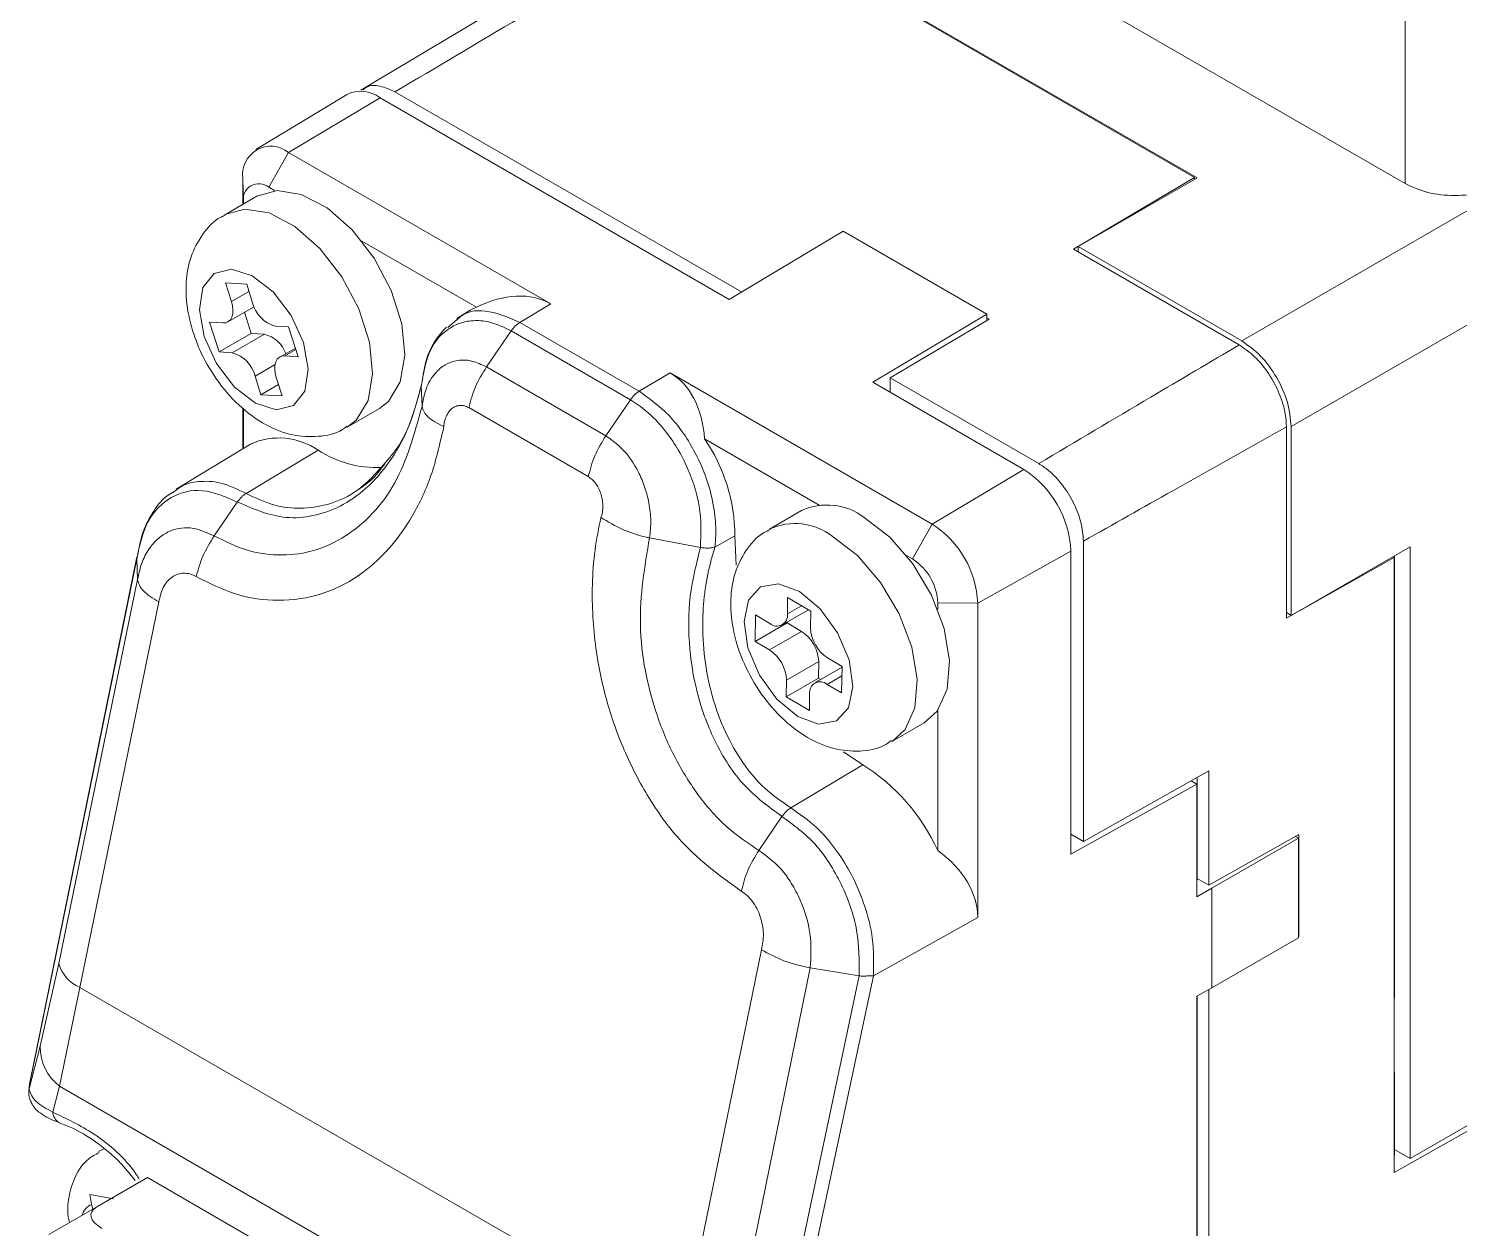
# Model space of a CAD drawing. Header units: inches. Extents: x 0.2 to 16.3, y 0.2 to 11.5.
# Drawn here: x 13.5383 to 13.9405, y 9.9369 to 10.2741 of the extents above; entities that cross this region are included whole.
import ezdxf

# ---------------------------------------------------------------- set-up
doc = ezdxf.new("R2010")
doc.units = ezdxf.units.IN
doc.header["$MEASUREMENT"] = 0

msp = doc.modelspace()

# ---------------------------------------------------------------- linework, layer by layer
at = {"color": 7, "linetype": 'Continuous', "lineweight": 18}
for p, q in [((13.9252019588, 10.2305428916), (13.7748721706, 10.3173264311)), ((13.8792678568, 10.1863475706), (14.0950189416, 10.3108980207)), ((13.7120439539, 10.3048342149), (13.6316935, 10.2568231517)), ((13.9252019588, 10.2305428916), (13.9252019588, 10.2996595351)), ((13.7734802282, 10.2859879307), (13.8667403745, 10.2321499942)), ((13.8660444032, 10.2322964676), (13.7755681419, 10.2845273016)), ((13.738670755, 10.2000895308), (13.6412447525, 10.2563323649)), ((13.6275943005, 10.2555263836), (13.6021642339, 10.2401119656)), ((13.6370698649, 10.2546673957), (13.6113180808, 10.2392821423)), ((13.7352018099, 10.1980170297), (13.6370698649, 10.2546673957)), ((13.6113180809, 10.2392821423), (13.6057511589, 10.2295267619)), ((13.6113180808, 10.2392821423), (13.6850262559, 10.1967313186)), ((13.8319418124, 10.2121283146), (13.8660444032, 10.2322964676)), ((13.8667403745, 10.2321499942), (13.8333337549, 10.2128647632)), ((13.8660444032, 10.2317482186), (13.8660444032, 10.2322964676)), ((13.5985284557, 10.2318964486), (13.5986264747, 10.2254124322)), ((13.5985284555, 10.2318964486), (13.5985284555, 10.22476219)), ((13.6057511589, 10.2295267619), (13.6074024936, 10.2285734667)), ((13.6024475742, 10.227024649), (13.593399948, 10.2218015656)), ((13.5986264747, 10.2254124322), (13.5986264747, 10.2248187753)), ((13.767216487, 10.2171440121), (13.7352018099, 10.1980170297)), ((13.807582819, 10.1938410247), (13.767216487, 10.2171440121)), ((13.6319386741, 10.2144090312), (13.6641512472, 10.1958131086)), ((13.8785728939, 10.1852087642), (13.8319418124, 10.2121283146)), ((13.8333337549, 10.2128647632), (13.8333337549, 10.2113247633)), ((13.8333337549, 10.2128647632), (13.8792678568, 10.1863475706)), ((13.5995658042, 10.2022739502), (13.5936364981, 10.2026333992)), ((13.5936364981, 10.2026333992), (13.5952945583, 10.1973968815)), ((13.6012238643, 10.1970374326), (13.5995658042, 10.2022739502)), ((13.5942921806, 10.1916995962), (13.6016378135, 10.1959401397)), ((13.6624050572, 10.1949514141), (13.6641512472, 10.1958131086)), ((13.676360839, 10.1915542157), (13.6850262559, 10.1967313186)), ((13.8931872817, 10.1622384197), (13.9544327509, 10.1975946765)), ((13.5989518987, 10.1943895941), (13.6008319569, 10.1884519579)), ((13.6588329324, 10.1924371996), (13.6561396266, 10.1901098717)), ((13.6624050572, 10.1949514141), (13.6586622568, 10.1926827181)), ((13.7755681419, 10.1747140423), (13.807582819, 10.1938410247)), ((13.8082787902, 10.1924404917), (13.7804399406, 10.1759766932)), ((13.807582819, 10.1938410247), (13.807582819, 10.1920288967)), ((13.807582819, 10.1928422673), (13.8082787902, 10.1924404917)), ((13.5891314345, 10.1916073027), (13.5917843307, 10.1832288745)), ((13.5928372508, 10.1913826471), (13.5891314345, 10.1916073027)), ((13.6008319569, 10.1884519579), (13.5917843307, 10.1832288745)), ((13.595490147, 10.1830042189), (13.6045377732, 10.1882273023)), ((13.6008319569, 10.1884519579), (13.6045377732, 10.1882273023)), ((13.6113663324, 10.1902593692), (13.607660516, 10.1904840248)), ((13.6140192285, 10.181880941), (13.6113663324, 10.1902593692)), ((13.673889351, 10.1891342873), (13.6669912045, 10.1790294034)), ((13.673889351, 10.1891342873), (13.7074256795, 10.169774177)), ((13.6763608389, 10.1915542157), (13.7098970116, 10.1721941953)), ((13.6132463905, 10.1843217329), (13.6088584825, 10.1817886475)), ((13.5917843307, 10.1832288745), (13.595490147, 10.1830042189)), ((13.6103134122, 10.1821055966), (13.6140192285, 10.181880941)), ((13.6019267987, 10.1764508111), (13.6035848589, 10.1712142934)), ((13.609514165, 10.1708548445), (13.6078561048, 10.1760913621)), ((13.6669912045, 10.1790294034), (13.7005245433, 10.159671019)), ((13.7098970116, 10.1721941953), (13.7185624286, 10.1773712983)), ((13.7185624286, 10.1773712983), (13.7922706037, 10.1348204745)), ((13.7804399406, 10.1759766932), (13.7804399406, 10.1719016127)), ((13.8221991549, 10.1518696119), (13.7804399406, 10.1759766932)), ((13.6085016212, 10.1740526799), (13.6035848589, 10.1712142934)), ((13.6486183492, 10.1736007051), (13.6488586291, 10.1679076525)), ((13.7755681419, 10.1747140423), (13.8180223876, 10.1502057279)), ((13.6035848589, 10.1712142934), (13.609514165, 10.1708548445)), ((13.6619830083, 10.1675886686), (13.6955897757, 10.1481879094)), ((13.7005245529, 10.159671033), (13.7074256814, 10.1697741798)), ((13.5985284555, 10.1674889036), (13.5985284556, 10.1560458801)), ((13.5986264747, 10.1674176633), (13.5986264747, 10.1561052943)), ((13.6278459673, 10.1621328448), (13.6368935935, 10.1673559282)), ((13.8918535617, 10.1083981052), (13.8918535617, 10.1622059728)), ((13.8931872817, 10.1091954142), (13.8931872817, 10.1622384197)), ((13.6006238126, 10.1573159793), (13.5797242537, 10.1446477255)), ((13.599397877, 10.143477523), (13.6196705838, 10.1555893333)), ((13.760516167, 10.1401828247), (13.7283035934, 10.1587787476)), ((13.8180223876, 10.1502057279), (13.7922706037, 10.1348204745)), ((13.578683477, 10.1436781827), (13.5798335405, 10.1444764804)), ((13.5969295847, 10.1410555661), (13.5904141349, 10.131527342)), ((13.7555612472, 10.138634007), (13.7465136211, 10.1334109236)), ((13.7311987785, 10.1283929128), (13.736797713, 10.1315091644)), ((13.736797713, 10.1315091644), (13.7371420303, 10.1233230664)), ((13.7922706037, 10.1348204745), (13.7867036817, 10.1250650942)), ((13.7128209121, 10.1309828214), (13.727131461, 10.1282761718)), ((13.8347911226, 10.0456385307), (13.8347911226, 10.1300596841)), ((13.8931872817, 10.1091954142), (13.9265939012, 10.1284806452)), ((13.9265939012, 10.1284806452), (13.9265939012, 9.9564927182)), ((13.5385863835, 9.9776879303), (13.5686430993, 10.1251022108)), ((13.5687257408, 10.1256622045), (13.5386048145, 9.9779271138)), ((13.5688791344, 10.1192615393), (13.5686430821, 10.1251021826)), ((13.7867036817, 10.1250650942), (13.7850523468, 10.1260183896)), ((13.8312615119, 10.127274892), (13.8050602289, 10.1126681938)), ((13.8312615119, 10.0420511419), (13.8312615119, 10.127274892)), ((13.9221459677, 10.125463377), (13.8918535617, 10.1083981052)), ((13.9217566204, 10.1256881424), (13.9221459677, 10.125463377)), ((13.9221459677, 9.9526317841), (13.9221459677, 10.125463377)), ((13.9221969876, 10.0016174547), (13.9221969876, 10.1259423609)), ((13.5688791386, 10.1192615483), (13.5468011345, 10.0113632757)), ((13.5527056662, 10.0046264417), (13.5748807314, 10.1129936661)), ((13.7516279507, 10.1142407832), (13.7515658069, 10.1095890629)), ((13.7581229212, 10.1103764984), (13.7516279507, 10.1142407832)), ((13.8050602289, 10.1126681938), (13.7938283661, 10.112724779)), ((13.7938283661, 10.112724779), (13.7938283661, 10.1108178784)), ((13.8050602289, 10.1126681938), (13.8050602289, 10.0242631847)), ((13.7425606499, 10.1093203901), (13.7424612198, 10.1018776376)), ((13.7466200065, 10.1069052121), (13.7425606499, 10.1093203901)), ((13.7501391809, 10.1065204044), (13.7574807212, 10.1107585854)), ((13.7515116783, 10.1073127303), (13.751508846, 10.107100721)), ((13.7580607775, 10.1057247781), (13.7581229212, 10.1103764984)), ((13.8918535617, 10.1099653543), (13.8931872817, 10.1091954142)), ((13.751508846, 10.107100721), (13.7424612198, 10.1018776376)), ((13.7465205764, 10.0994624596), (13.7555682026, 10.104685543)), ((13.751508846, 10.107100721), (13.7555682026, 10.104685543)), ((13.7424612198, 10.1018776376), (13.7465205764, 10.0994624596)), ((13.760364858, 10.0962052649), (13.7513172318, 10.0909821816)), ((13.760364858, 10.0962052649), (13.7603027142, 10.0915535446)), ((13.7669167894, 10.094829322), (13.7628574328, 10.0972445001)), ((13.7603027142, 10.0915535446), (13.7512550881, 10.0863304612)), ((13.7669139571, 10.0946173127), (13.7592388284, 10.0901865552)), ((13.7603027142, 10.0915535446), (13.7609449142, 10.0911714576)), ((13.7668173594, 10.0873865695), (13.7669167894, 10.094829322)), ((13.7513172318, 10.0909821816), (13.7512550881, 10.0863304612)), ((13.7577500586, 10.0824661764), (13.7578122024, 10.0871178967)), ((13.7627580028, 10.0898017475), (13.7668173594, 10.0873865695)), ((13.7512550881, 10.0863304612), (13.7577500586, 10.0824661764)), ((13.7938283661, 10.0824844035), (13.7938283661, 10.0431299205)), ((13.7809596404, 10.0737422028), (13.7900072666, 10.0789652862)), ((13.7727842569, 10.0671986912), (13.7525114652, 10.0550868299)), ((13.7673148378, 10.0708383554), (13.7727842569, 10.0671986912)), ((13.8347911226, 10.0456385307), (13.8700148505, 10.06548187)), ((13.8667403745, 10.0636371891), (13.8667403745, 10.0349034359)), ((13.8700148505, 10.06548187), (13.8700148505, 10.0333345939)), ((13.8666674852, 10.0617892732), (13.8312615119, 10.0420511419)), ((13.8650834141, 10.062703738), (13.8666674852, 10.0617892732)), ((13.8666674852, 10.0301242063), (13.8666674852, 10.0617892732)), ((13.7500422329, 10.0526655317), (13.7435284791, 10.0431361471)), ((13.8312615119, 10.0476761316), (13.8347911226, 10.0456385307)), ((13.8700148505, 10.0333345939), (13.8953759345, 10.0476217982)), ((13.8952751954, 10.0465549296), (13.8943896243, 10.0470661589)), ((13.8953759345, 10.0476217982), (13.8953759345, 10.0190049718)), ((13.8952751954, 10.0465549296), (13.8709162019, 10.032492782)), ((13.8952751954, 10.0185810488), (13.8952751954, 10.0465549296)), ((13.8667403745, 10.0349034359), (13.8666674852, 10.0348613578)), ((13.8667403745, 10.0352249087), (13.8700148505, 10.0333345939)), ((13.8666674852, 10.0301242063), (13.8709162019, 10.032492782)), ((13.8709162019, 10.0045189012), (13.8709162019, 10.032492782)), ((13.8050602289, 10.0242631847), (13.7757407458, 10.0079181515)), ((13.8952751954, 10.0190631273), (13.8953759345, 10.0190049718)), ((13.8953759345, 10.0190049718), (13.8952751954, 10.0189482203)), ((13.7443006065, 10.0151835316), (13.7221269599, 9.9068216108)), ((13.8709162019, 10.0045189012), (13.8952751954, 10.0185810488)), ((13.541489054, 9.9880663593), (13.5468011345, 10.0113632757)), ((13.757994539, 10.0100873632), (13.7359074675, 9.9021945134)), ((13.771711808, 10.0078731063), (13.74059884, 9.8610686233)), ((13.7757407458, 10.0079181515), (13.7446004818, 9.8610848374)), ((13.7717118024, 10.0078730776), (13.757994535, 10.0100873438)), ((13.5527056662, 10.0046264417), (13.5469192928, 9.9768955582)), ((13.7221269599, 9.9068216108), (13.5527056662, 10.0046264417)), ((13.8709162019, 10.0045189012), (13.8666674852, 10.0021503254)), ((13.8700148505, 10.0040164155), (13.8700148505, 9.7633309435)), ((13.8666674852, 9.7612457105), (13.8666674852, 10.0021503254)), ((13.8667403745, 10.0021909598), (13.8667403745, 9.7660249402)), ((13.9221459677, 10.0015880015), (13.9221969876, 10.0016174547)), ((13.541489054, 9.9880663593), (13.5384019781, 9.9760750012)), ((13.9221969876, 9.9807391024), (13.9221459677, 9.9807096492)), ((13.9221969876, 9.9574236387), (13.9221969876, 9.9807391024)), ((13.5384019781, 9.9760750012), (13.5384097218, 9.9758560066)), ((13.5469192928, 9.9768955582), (13.5450302686, 9.9695578813)), ((13.721652667, 9.8760241284), (13.5469192928, 9.9768955582)), ((13.9544327509, 9.9725637441), (13.9265939012, 9.9564927182)), ((13.9446891535, 9.9653315212), (13.9221459677, 9.9526317841)), ((13.5593713335, 9.9592944545), (13.5579544759, 9.9584765201)), ((13.9221969876, 9.9590310025), (13.9265939012, 9.9564927182)), ((13.9221969876, 9.9574236387), (13.9221459677, 9.9573941855)), ((13.5716485682, 9.9511538542), (13.5574035254, 9.942930366)), ((13.6196109629, 9.9234657531), (13.5716485682, 9.9511538542)), ((13.5555188537, 9.9464519338), (13.5621174049, 9.9451979924)), ((13.5559502714, 9.9436485851), (13.5555188537, 9.9464519338)), ((13.5574035254, 9.942930366), (13.5439786216, 9.9351784869)), ((13.556288967, 9.9422867918), (13.5559502714, 9.9436485851))]:
    msp.add_line(p, q, dxfattribs=at)
at = {"color": 8, "linetype": 'Continuous', "lineweight": 18}
for p, q in [((13.5952945583, 10.1973968815), (13.6002113206, 10.200235268)), ((13.6133863887, 10.1838795881), (13.6103134122, 10.1821055966)), ((13.6075259371, 10.1796831248), (13.6019267987, 10.1764508111)), ((13.7515658069, 10.1095890629), (13.7555655339, 10.1118980562)), ((13.766881425, 10.0921821485), (13.7627580028, 10.0898017475))]:
    msp.add_line(p, q, dxfattribs=at)
at = {"color": 7, "linetype": 'Continuous', "lineweight": 18, "flags": 128}
for points in [[(13.6368935935, 10.1673559282), (13.6394035658, 10.1693065782), (13.642736521, 10.1748317643), (13.6440199665, 10.1823436034), (13.6431398624, 10.1911746357), (13.64017441, 10.2005401851), (13.6353871026, 10.2096080816), (13.6292033135, 10.2175726026), (13.6221724996, 10.2237260656), (13.6149193795, 10.2275217083), (13.6080884247, 10.2286222713), (13.6024475742, 10.227024649)], [(13.5875991101, 10.1875913943), (13.5910560038, 10.1799692262), (13.5961143698, 10.1733784745), (13.6020041177, 10.1688225215), (13.6078285869, 10.1669949697), (13.6127010546, 10.1681740472), (13.6158797318, 10.1721802503), (13.6168806937, 10.1784036708), (13.615551553, 10.1858968494), (13.6120946593, 10.1935190175), (13.6070362933, 10.2001097691), (13.6011465454, 10.2046657222), (13.5953220762, 10.206493274), (13.5904496085, 10.2053141964), (13.5872709313, 10.2013079934), (13.5862699694, 10.1950845729), (13.5875991101, 10.1875913943)], [(13.5928372508, 10.1913826471), (13.5936665825, 10.1914507952), (13.5943875815, 10.1917578081), (13.5949725401, 10.1922918876), (13.5953989788, 10.1930325091), (13.5956505097, 10.1939512111), (13.5957174667, 10.1950126884), (13.5955972766, 10.1961761489), (13.5952945583, 10.1973968815)], [(13.6103134122, 10.1821055966), (13.6094840806, 10.1820374485), (13.6087630816, 10.1817304355), (13.608178123, 10.1811963561), (13.6077516843, 10.1804557346), (13.6075001534, 10.1795370326), (13.6074331964, 10.1784755553), (13.6075533865, 10.1773120948), (13.6078561048, 10.1760913621)], [(13.7900072666, 10.0789652862), (13.7936908612, 10.0822948525), (13.7964467675, 10.0884612689), (13.7971001558, 10.0964348395), (13.7955929699, 10.1055070774), (13.7920591297, 10.1148718745), (13.7868126324, 10.1236971275), (13.7803196525, 10.131198674), (13.7731571195, 10.1367099686)], [(13.7549233754, 10.1158971108), (13.7490468149, 10.118047419), (13.7440292266, 10.1171995035), (13.7406344929, 10.1134824518), (13.7393794312, 10.1074621512), (13.7404551133, 10.1000551379), (13.7436977763, 10.0923890627), (13.7486137541, 10.0856310159), (13.7544546338, 10.0808098488), (13.7603311944, 10.0786595406), (13.7653487827, 10.0795074561), (13.7687435164, 10.0832245079), (13.7699985781, 10.0892448084), (13.768922896, 10.0966518217), (13.765680233, 10.1043178969), (13.7607642551, 10.1110759438), (13.7549233754, 10.1158971108)], [(13.5468140077, 9.9666049212), (13.5468370724, 9.9665915628), (13.5473169858, 9.9663734373)], [(13.8666674852, 9.9609635497), (13.8666690617, 9.9569587388), (13.8666674852, 9.9569377996)]]:
    msp.add_lwpolyline(points, dxfattribs=at)
at = {"color": 8, "linetype": 'Continuous', "lineweight": 18, "flags": 128}
for points in [[(13.5934459864, 10.2218280013), (13.5990407986, 10.2233991879), (13.6058717533, 10.2222986249), (13.6131248735, 10.2185029822), (13.6201556874, 10.2123495192), (13.6263394764, 10.2043849982), (13.6311267838, 10.1953171018), (13.6340922363, 10.1859515523), (13.6349723403, 10.17712052), (13.6336888949, 10.1696086809), (13.6303559397, 10.1640834948), (13.6278580456, 10.1621398272)], [(13.7641094934, 10.1314868852), (13.7712720263, 10.1259755906), (13.7777650063, 10.1184740441), (13.7830115035, 10.1096487911), (13.7865453437, 10.100283994), (13.7880525297, 10.0912117561), (13.7873991413, 10.0832381855), (13.7846432351, 10.0770717691), (13.780975802, 10.0737515502)], [(13.5386048145, 9.9779271138), (13.538602825, 9.977917082), (13.538586383, 9.977687928)]]:
    msp.add_lwpolyline(points, dxfattribs=at)
at = {"color": 7, "linetype": 'Continuous', "lineweight": 18}
for centre, radius, start, end in [((13.6316494515, 10.2475667303), 0.0089331030895065, 52.6430821751, 116.9971713327), ((13.6063254103, 10.2331612401), 0.0078988734562038, 50.7967147643, 189.2140369905), ((13.6029699046, 10.2261170064), 0.0044002054744083, 50.7967144953, 189.2140372202), ((13.6099176527, 10.1991386399), 0.0089441058002384, 193.5872888424, 255.3827769098), ((13.6024013323, 10.1798168827), 0.0086775305852325, 19.904569002, 75.7470153428), ((13.5932330104, 10.1743496038), 0.0089441058002334, 13.5872888424, 75.3827769098), ((13.6086330924, 10.1397504339), 0.019305360673222, 55.1289119597, 114.5113415491), ((13.6362462374, 10.1813835271), 0.0306609316355493, 237.2747209675, 272.3222725954), ((13.6879395446, 10.1312481774), 0.0488588654742024, 0.3060555157, 34.2962054689), ((13.8025177389, 10.1259668908), 0.0287735183063104, 2.6054784847, 57.3945216614), ((13.7627631594, 10.1230758994), 0.0171441608573622, 52.6798414897, 114.8396126509), ((13.7772923738, 10.1114046023), 0.0277965904437012, 2.6054784857, 57.39452166), ((13.778359797, 10.1120208732), 0.0154845766575407, 2.6054784789, 57.3945216728), ((13.748582907, 10.109186965), 0.003009879499538, 229.295909284, 7.6772503752), ((13.7497860817, 10.0958183395), 0.0105858499269465, 2.0946955681, 56.8924566418), ((13.7686395537, 10.1061117035), 0.0105858499269222, 182.094695568, 236.8924566419), ((13.7407384555, 10.0905952561), 0.0105858499269338, 2.0946955681, 56.8924566418), ((13.7607951023, 10.0875199947), 0.003009879499538, 49.295909284, 187.6772503753), ((13.7427202878, 10.0196786251), 0.0562316540670733, 24.6483512783, 57.6801649564), ((13.5564829741, 10.0138930272), 0.0100068806987841, 194.6433350466, 247.8228776097), ((13.5555281309, 9.9879856485), 0.0140393089173137, 179.6706093048, 232.1790964605)]:
    msp.add_arc(centre, radius, start, end, dxfattribs=at)
at = {"color": 8, "linetype": 'Continuous', "lineweight": 18}
for centre, radius, start, end in [((13.7537000084, 10.1178075007), 0.0171896171460841, 52.7302618391, 114.3301405295), ((13.5490885577, 9.9699940808), 0.0040816639356052, 186.1348041475, 236.133446318), ((13.5580782099, 9.9391518403), 0.0049748201794017, 115.324333913, 163.4871429391)]:
    msp.add_arc(centre, radius, start, end, dxfattribs=at)
at = {"color": 7, "linetype": 'Continuous', "lineweight": 18}
for centre, major_axis, ratio, start_param, end_param in [((13.6619115492, 10.1562254957), (0.02301106253999485, 0.04056513482723467), 0.5822649098, 6.278787826922231, 6.987560931565999), ((13.695447722, 10.1368654753), (0.02301106253998775, 0.04056513482721692), 0.5822649098, 5.570014725539768, 6.278787826346212), ((13.7529973061, 10.0245254732), (0.05206240998301759, -0.0003968620655143696), 0.5823122269, 0.0044388286098075, 0.6737266976668379), ((13.5667104948, 9.93921202), (0.01091411662027042, -0.001741304492203), 0.4278908616, 2.656399596050274, 3.982929321049092)]:
    msp.add_ellipse(centre, major_axis=major_axis, ratio=ratio, start_param=start_param, end_param=end_param, dxfattribs=at)
for points, knots in [([(13.72128135969749, 10.30366583475894), (13.70632373213075, 10.29484018169541), (13.6796139123584, 10.27908022232697), (13.65296857343116, 10.2632830463229), (13.6412447524872, 10.25633236487735)], [0, 0, 0, 0, 0.5600048107485791, 1, 1, 1, 1]), ([(13.6412447524872, 10.25633236487735), (13.63984206596303, 10.2569677729472), (13.63703668772904, 10.25823859143597), (13.63390904876591, 10.25822942295247), (13.63268213941775, 10.25721970661526), (13.63235464971093, 10.25695019060926)], [0, 0, 0, 0, 0.4229908575615233, 0.8459832788990481, 0.9999999999999999, 0.9999999999999999, 0.9999999999999999, 0.9999999999999999]), ([(13.59353563224825, 10.22167038837689), (13.59314273080776, 10.22151095334097), (13.59049420761749, 10.22043621207899), (13.58691127909674, 10.21632483338298), (13.58358423819643, 10.21003140850598), (13.58227059712937, 10.2026591300407), (13.58264976303254, 10.19550376633325), (13.58392847436479, 10.19084579090144), (13.5844483454221, 10.18895205104666)], [0, 0, 0, 0, 0.0352509846554086, 0.2376246068749213, 0.4309594148218927, 0.6313328930403505, 0.8501152262788209, 1, 1, 1, 1]), ([(13.64861841547295, 10.17360069774176), (13.6492260450147, 10.17715056872743), (13.65044074974171, 10.18424707205762), (13.65551952287904, 10.18970898184001), (13.6605529766793, 10.19185224549547), (13.66480383865679, 10.19222526119164), (13.66930163444794, 10.19142690366755), (13.67235790366055, 10.18989959792344), (13.67388934585675, 10.18913429215345)], [0, 0, 0, 0, 0.2493280042453616, 0.498428539961742, 0.6237338185038175, 0.7489200255393806, 0.8741882861878834, 1, 1, 1, 1]), ([(13.5844483454221, 10.18895205104666), (13.58503558654906, 10.187296226356), (13.58668169673204, 10.18265474305479), (13.59087961819525, 10.17536294143014), (13.59726705183394, 10.16792509466059), (13.60458063333171, 10.16256512741693), (13.61225771149318, 10.15957737812566), (13.61959175913737, 10.15923013088885), (13.62505322333582, 10.16024404043263), (13.62731428770306, 10.16201102570603), (13.62772810083278, 10.16233441398137)], [0, 0, 0, 0, 0.0868952922358511, 0.2435783511033972, 0.4027285986654557, 0.5676510385612837, 0.7111225577070799, 0.8434461980120596, 0.97134799888499, 1, 1, 1, 1]), ([(13.65568888844352, 10.19023892577756), (13.65451775725718, 10.18893698204444), (13.65205065541001, 10.1861943108336), (13.64972557713976, 10.18080172838999), (13.64916721716557, 10.17663489999054), (13.6489190283206, 10.17478276091278)], [0, 0, 0, 0, 0.3342178372717879, 0.7040624084683558, 1, 1, 1, 1]), ([(13.82219915485776, 10.15186961194104), (13.83271277558436, 10.15809847509862), (13.85148697193088, 10.16922137014848), (13.87029668919365, 10.18032375622037), (13.87857289388282, 10.18520876423966)], [0, 0, 0, 0, 0.560003769670963, 1, 1, 1, 1]), ([(13.87857289388282, 10.18520876423966), (13.88006602954355, 10.18417727206103), (13.88305230621477, 10.18211428400802), (13.8870322866442, 10.17717256210907), (13.89003562010906, 10.17154726836184), (13.89162687304183, 10.16631665318081), (13.89178916228163, 10.16337376621075), (13.89185356173051, 10.16220597283635)], [0, 0, 0, 0, 0.21470246426643, 0.4294056977940895, 0.6440907504461427, 0.8587684584064678, 0.9999999999999999, 0.9999999999999999, 0.9999999999999999, 0.9999999999999999]), ([(13.66699121362377, 10.17902939495532), (13.66559068757379, 10.17968710952892), (13.66265044820257, 10.18106790375574), (13.65864098918676, 10.18101298068246), (13.65517931429742, 10.17970084575048), (13.65221166388631, 10.17716463043848), (13.64982922477967, 10.17319472241905), (13.64916717438104, 10.16958773676931), (13.64885879690228, 10.16790763334678)], [0, 0, 0, 0, 0.1677364026818549, 0.3521428074532391, 0.4871716689222979, 0.6389737181600578, 0.8318370100009619, 1, 1, 1, 1]), ([(13.59692958462857, 10.14105556618098), (13.60147865889493, 10.13911050184205), (13.60854030716643, 10.13609112703683), (13.61840492773129, 10.13694373976885), (13.62606195623828, 10.1396085307088), (13.6333903510869, 10.14467519160092), (13.63992687146791, 10.15213986791175), (13.64540389606194, 10.16181101439826), (13.64753199597354, 10.169616110173), (13.64861841335271, 10.1736006936268)], [0, 0, 0, 0, 0.2085135494047088, 0.3236810963112219, 0.4455326697376836, 0.5742536841040459, 0.7096409193976816, 0.8517686365906544, 0.9999999999999999, 0.9999999999999999, 0.9999999999999999, 0.9999999999999999]), ([(13.64892445936556, 10.17492440158536), (13.6480641744493, 10.17152288329302), (13.64634573143313, 10.16472825602083), (13.64300567511894, 10.15751427934312), (13.64039644220308, 10.15431127864805), (13.63970317221973, 10.1534602452945)], [0, 0, 0, 0, 0.4240033084004861, 0.8469583859793604, 1, 1, 1, 1]), ([(13.64882029575909, 10.17421116741457), (13.64878215377284, 10.17416498890434), (13.64863196477346, 10.17398315505341), (13.64862420354226, 10.17376411000915), (13.64861841335271, 10.1736006936268)], [0, 0, 0, 0, 0.253959919939672, 1, 1, 1, 1]), ([(13.7311987713905, 10.12839290881565), (13.73131829634654, 10.12977716516591), (13.73151581001136, 10.13206463343906), (13.7314086079014, 10.13478209914473), (13.73110250682961, 10.13864913491556), (13.72985214971282, 10.14547310059704), (13.72562191103209, 10.15584706991237), (13.7185449672897, 10.16603628373062), (13.71275118543484, 10.17016183826685), (13.70989701377822, 10.17219419659861)], [0, 0, 0, 0, 0.090046012671584, 0.1488000377035167, 0.1656098952149211, 0.3230053417901896, 0.5450753898604235, 0.775891988914069, 1, 1, 1, 1]), ([(13.64885862721887, 10.167907652746), (13.6467327781897, 10.1602987263053), (13.6424666264508, 10.14502914021489), (13.63033049413614, 10.13249022946513), (13.61889033909289, 10.1270694782837), (13.60951371436588, 10.12575129227257), (13.59981605006263, 10.12689864829697), (13.59353918066964, 10.12998883843975), (13.59041413505491, 10.13152734187988)], [0, 0, 0, 0, 0.2481599072376424, 0.4980070575373938, 0.6235387253084738, 0.7491964176692348, 0.8751331936272392, 1, 1, 1, 1]), ([(13.64885879690228, 10.16790763334678), (13.64918203938181, 10.16691016718675), (13.64982835645047, 10.16491575294526), (13.65325530162973, 10.16313794977188), (13.65496832911953, 10.1622492790905)], [0, 0, 0, 0, 0.5001298823885406, 0.9999999999999999, 0.9999999999999999, 0.9999999999999999, 0.9999999999999999]), ([(13.65496832911646, 10.16224927909018), (13.65502281942013, 10.16275050821564), (13.65513517237474, 10.16378398700709), (13.65563091193106, 10.16517663961166), (13.65632928790704, 10.16641728615954), (13.65724607886444, 10.16737617858755), (13.65832806145263, 10.16801514381877), (13.65952471342993, 10.16826141949853), (13.660774374062, 10.16817934847363), (13.66158320770301, 10.16778405791286), (13.66198300832961, 10.16758866864384)], [0, 0, 0, 0, 0.1178196516101281, 0.2429310368686497, 0.3710619411628246, 0.4991614178783598, 0.624773190656934, 0.7525967072316133, 0.8777103393616901, 1, 1, 1, 1]), ([(13.70742568716578, 10.16977417450813), (13.70892905278472, 10.16878756010096), (13.71192980831052, 10.16681825296977), (13.7161365427969, 10.16259399034279), (13.71986486421006, 10.15761570516514), (13.72397576357029, 10.15019043703328), (13.7275162678792, 10.13975148847313), (13.7272597495368, 10.13210187734463), (13.72713146056198, 10.12827618300914)], [0, 0, 0, 0, 0.125760875007594, 0.2510218644448775, 0.3762377703645153, 0.5016162148643056, 0.7507502026353939, 1, 1, 1, 1]), ([(13.58538654479181, 10.12009786279227), (13.58904555311037, 10.11827588648961), (13.59664130722545, 10.11449363654821), (13.60876163805088, 10.11286508093131), (13.62123749519538, 10.11468583425409), (13.63432250752227, 10.12163530218528), (13.64445474792324, 10.13317708761587), (13.65162582893213, 10.1475597680225), (13.65381083869982, 10.15716237786407), (13.65496832911646, 10.16224927909018)], [0, 0, 0, 0, 0.121586796661592, 0.2524026541279585, 0.3929700445026775, 0.5431841747574337, 0.7413846104649651, 0.8630006879563834, 1, 1, 1, 1]), ([(13.7128209126094, 10.13098282645197), (13.71299732570032, 10.13260057817078), (13.71333797096584, 10.13572437959019), (13.7127616764639, 10.14067321049581), (13.7115632130178, 10.14529578978575), (13.70930158619437, 10.15062339561735), (13.7056471193598, 10.15603937332166), (13.70214694178235, 10.15852084885051), (13.70052456704047, 10.15967104284254)], [0, 0, 0, 0, 0.1558574523915555, 0.3009533078185898, 0.4379235548183469, 0.5671246223510923, 0.7993570144528569, 1, 1, 1, 1]), ([(13.89185356173051, 10.16220597283635), (13.88120181031306, 10.15621988860371), (13.86218099495053, 10.14553054762386), (13.84316018441929, 10.13478685521386), (13.83479112259996, 10.13005968410832)], [0, 0, 0, 0, 0.5600049847724319, 1, 1, 1, 1]), ([(13.63838372978702, 10.15175830467997), (13.63765949505653, 10.15076121618893), (13.63513528484855, 10.14728601562013), (13.63185670755438, 10.14513011837643), (13.62951880450973, 10.14359278120918)], [0, 0, 0, 0, 0.286915379785792, 1, 1, 1, 1]), ([(13.83479112259996, 10.13005968410832), (13.83465193357995, 10.13177483489795), (13.83437355502535, 10.13520514281804), (13.8322025538937, 10.1408160304936), (13.82900736426261, 10.14594886742392), (13.82546689517056, 10.14973498390968), (13.82312748666934, 10.15126318581237), (13.82219915485776, 10.15186961194104)], [0, 0, 0, 0, 0.2147016451124474, 0.4294040839659385, 0.6440888617983341, 0.8587661660994268, 1, 1, 1, 1]), ([(13.6955897757471, 10.14818790939307), (13.69597093449969, 10.14793075421459), (13.69675152401249, 10.14740411633964), (13.69776308913621, 10.14619523473604), (13.69862050928185, 10.14476243634215), (13.69923830547189, 10.14315464710597), (13.69961651943973, 10.14144085149783), (13.69971361930313, 10.13974641329243), (13.6995987384719, 10.13811989828824), (13.69930697279166, 10.13718675917428), (13.69916346933193, 10.13672779946679)], [0, 0, 0, 0, 0.1206830978559875, 0.2471515081816543, 0.3720558767463527, 0.5002568575387971, 0.6256554211525508, 0.7564594856664314, 0.8802158418302702, 1, 1, 1, 1]), ([(13.56864234321387, 10.12510230418106), (13.5694890764923, 10.12884539962748), (13.57118190195752, 10.13632875649068), (13.578011953078, 10.14302394476711), (13.58698830384145, 10.14533724396256), (13.59361269499528, 10.14248414026497), (13.59692958359951, 10.1410555671446)], [0, 0, 0, 0, 0.2498049538312957, 0.4994207715184849, 0.7493557521127241, 1, 1, 1, 1]), ([(13.57867637663289, 10.14369237954333), (13.57808415301606, 10.14333648367592), (13.57581966222447, 10.14197564143388), (13.57287095155824, 10.13798035606985), (13.5700334982921, 10.13236683863922), (13.56926002004826, 10.12796778062084), (13.56890445321534, 10.12594553999556)], [0, 0, 0, 0, 0.1109579494620835, 0.4242709133370314, 0.7353381693674805, 0.9999999999999999, 0.9999999999999999, 0.9999999999999999, 0.9999999999999999]), ([(13.59939787699674, 10.14347752301254), (13.59895469391218, 10.14317012698912), (13.59806343942017, 10.1425519443548), (13.59730891568796, 10.14155617941835), (13.59692958462857, 10.14105556618098)], [0, 0, 0, 0, 0.4972576166864964, 1, 1, 1, 1]), ([(13.69916346933193, 10.13672779946679), (13.69853678865523, 10.13370275240395), (13.69727086890863, 10.12759203772317), (13.69663430362364, 10.11817453901713), (13.69675835090596, 10.10891034571062), (13.69781817632036, 10.09801281000698), (13.70043588570776, 10.08522287485812), (13.70547104685998, 10.0709472867287), (13.71226363854049, 10.05793360846738), (13.72276277329234, 10.0431383349149), (13.73237615512094, 10.03616551194867), (13.7386119657873, 10.03164252465838)], [0, 0, 0, 0, 0.0807818346046709, 0.1631825001077377, 0.2359455494764518, 0.3083728720969946, 0.4276881086294292, 0.5464674829156457, 0.6685859963202744, 0.7850251851042275, 1, 1, 1, 1]), ([(13.71282091358014, 10.13098278812201), (13.71253208710244, 10.13104335796861), (13.71001182159993, 10.1315718832482), (13.70489876554197, 10.13319402427749), (13.70114924811392, 10.13550412823148), (13.69916322156669, 10.13672773309998)], [0, 0, 0, 0, 0.0573832291674042, 0.5007192347617344, 1, 1, 1, 1]), ([(13.59041412467438, 10.1315273515472), (13.58844083206541, 10.13241296069239), (13.5842194294075, 10.1343075164123), (13.57891044976776, 10.13354843810058), (13.57496061745071, 10.13123206350519), (13.57225716977109, 10.12832609396226), (13.57002645250567, 10.12436946096481), (13.56927037334377, 10.12100196877631), (13.56887959463497, 10.1192614840286)], [0, 0, 0, 0, 0.2045900103867245, 0.4376729582340012, 0.5664262738881254, 0.702381810220514, 0.8461763558890021, 1, 1, 1, 1]), ([(13.58538655286512, 10.12009790116804), (13.58591436704931, 10.12205110345721), (13.58697577857793, 10.12597890890374), (13.58926385374029, 10.12967116484488), (13.59041412467438, 10.1315273515472)], [0, 0, 0, 0, 0.4972757219651202, 0.9999999999999999, 0.9999999999999999, 0.9999999999999999, 0.9999999999999999]), ([(13.74681630661073, 10.133295451696), (13.74620034150253, 10.1330320920454), (13.743354946729, 10.13181552610131), (13.73969380282842, 10.12749431306058), (13.73653500728192, 10.12110436929796), (13.73534076829595, 10.11366705401578), (13.73600426448292, 10.10539248461452), (13.73869313020092, 10.09656236983226), (13.74330660494141, 10.0879517225689), (13.74953700517775, 10.0803532137135), (13.75673504267454, 10.07473249271444), (13.76435209506918, 10.07144280998155), (13.77173386597877, 10.07074803565783), (13.77753904320597, 10.07163677866335), (13.78011826848479, 10.07352302732927), (13.78079683010509, 10.07401927554828)], [0, 0, 0, 0, 0.022011728292602, 0.1016811761031537, 0.1781949336819623, 0.2579642000140751, 0.3451789428128009, 0.4384634999679988, 0.5327412982609124, 0.6283556186321645, 0.7271781293415152, 0.8147474035340897, 0.895166737432723, 0.9724196916441198, 1, 1, 1, 1]), ([(13.74352847950389, 10.04313614667692), (13.74050664433716, 10.045151923321), (13.73444443917351, 10.04919584064483), (13.72649228585258, 10.0582019114199), (13.71979098008906, 10.06883917797741), (13.71306992904833, 10.08471148899491), (13.70867711901064, 10.10681739141361), (13.71144281345928, 10.12294611169755), (13.71282091358014, 10.13098278812201)], [0, 0, 0, 0, 0.1249917391696653, 0.2507501318904609, 0.376332417802433, 0.5020461732467381, 0.7518777863658347, 1, 1, 1, 1]), ([(13.72713146005191, 10.12827618736727), (13.72598737563309, 10.12378228904569), (13.72366948991657, 10.1146777661977), (13.72369263774102, 10.10085769665016), (13.72588006973596, 10.08738638868824), (13.73051499983989, 10.07408526692115), (13.73860420682806, 10.06097459334798), (13.74624596540066, 10.05542329954482), (13.75004223314854, 10.05266553149657)], [0, 0, 0, 0, 0.1655334258924265, 0.3353664792331161, 0.4635802432905832, 0.6241974327221254, 0.8133090502439795, 1, 1, 1, 1]), ([(13.73119876697861, 10.12839291169509), (13.73076528070185, 10.12829377872366), (13.72999009664786, 10.12811650367992), (13.72873748043648, 10.12810682563222), (13.72780968308058, 10.1281717079524), (13.72731395127646, 10.12824807482088), (13.72713146005191, 10.12827618736727)], [0, 0, 0, 0, 0.3750968226401021, 0.6707688136817452, 0.8788017999775648, 0.9999999999999999, 0.9999999999999999, 0.9999999999999999, 0.9999999999999999]), ([(13.75251146518408, 10.05508682986125), (13.75001443941584, 10.05679016244741), (13.74509797537534, 10.06014390173011), (13.73887115323419, 10.06758957619134), (13.73383956678313, 10.07640048325043), (13.72899625437249, 10.08967452712809), (13.72691421557057, 10.10670846664203), (13.72888962847341, 10.12079507351395), (13.73084874311191, 10.12724120131912), (13.73119877139008, 10.12839290881605)], [0, 0, 0, 0, 0.1265305627739403, 0.2491295723959394, 0.3707812789838845, 0.4989707850491465, 0.7486865404547708, 0.9550986880519552, 0.9999999999999999, 0.9999999999999999, 0.9999999999999999, 0.9999999999999999]), ([(13.57488073141781, 10.1129936660742), (13.57520628333024, 10.11442346784346), (13.57570105488809, 10.11659647074043), (13.57718062096377, 10.1187596798151), (13.57854309005013, 10.12002581283601), (13.58012448306385, 10.1208378981682), (13.58185689614697, 10.12111940524671), (13.58364997612254, 10.12094867884175), (13.58481377715411, 10.12037848509498), (13.58538654479181, 10.12009786279227)], [0, 0, 0, 0, 0.2455718560358358, 0.3732184181413803, 0.4992850247025151, 0.6254010783552421, 0.7517774602296446, 0.8778366457219646, 1, 1, 1, 1]), ([(13.56887913859961, 10.11926154831117), (13.56920056469074, 10.11819052514446), (13.56984285765883, 10.11605034216733), (13.57320241516785, 10.11401196653285), (13.5748807314183, 10.11299366607433)], [0, 0, 0, 0, 0.5004353263972556, 0.9999999999999999, 0.9999999999999999, 0.9999999999999999, 0.9999999999999999]), ([(13.75004223314854, 10.05266553149657), (13.75042108312084, 10.05316639845931), (13.7511746500936, 10.05416266829821), (13.75206749243161, 10.05477990445078), (13.7525114651837, 10.05508682989739)], [0, 0, 0, 0, 0.5027422724072484, 1, 1, 1, 1]), ([(13.75251146518428, 10.0550868298612), (13.75497021447525, 10.05340349632767), (13.76013682680953, 10.04986627851169), (13.76618347589087, 10.04235430048193), (13.77059380508705, 10.03460621895069), (13.77367470256885, 10.02694728072396), (13.77596538927688, 10.01766881838642), (13.77582065122025, 10.01138645099685), (13.77574074584468, 10.00791815152278)], [0, 0, 0, 0, 0.180061027252272, 0.3783653452347363, 0.5057387378585004, 0.6399103495590495, 0.8012057131019403, 1, 1, 1, 1]), ([(13.7500422329694, 10.05266553166866), (13.75325983380509, 10.05032363592931), (13.75968931951984, 10.04564400474743), (13.76714080814906, 10.03385996678505), (13.7718195190392, 10.0205194052928), (13.77174774045381, 10.01209091964492), (13.77171181692212, 10.00787265636144)], [0, 0, 0, 0, 0.2502244770363493, 0.5000044389419082, 0.749763717323237, 1, 1, 1, 1]), ([(13.74352847694278, 10.04313614906023), (13.74239558505658, 10.04126992500916), (13.74014207079255, 10.03755768858995), (13.7391201461295, 10.0336070761256), (13.73861196578907, 10.03164252466729)], [0, 0, 0, 0, 0.5027223054563097, 1, 1, 1, 1]), ([(13.75799452651452, 10.01008779149481), (13.75816352737939, 10.01327349293456), (13.75849528215901, 10.0195271395057), (13.75592672980979, 10.02797540616263), (13.75280497079423, 10.0339169853102), (13.74905185212969, 10.0391207629952), (13.74569787930611, 10.04155903584152), (13.74352847694278, 10.04313614906023)], [0, 0, 0, 0, 0.2560117535837317, 0.5025602854645337, 0.6382364322669375, 0.7660056356780078, 1, 1, 1, 1]), ([(13.7386119657873, 10.03164252465838), (13.73916496786338, 10.0312733743479), (13.74029171748012, 10.0305212253256), (13.74176821243502, 10.02880962673282), (13.74303397327656, 10.02679704940507), (13.74398338473208, 10.02452644614321), (13.74459716063195, 10.02211943827064), (13.74497418165684, 10.01888247212435), (13.74456798742777, 10.01665185504918), (13.74430060648007, 10.01518353160979)], [0, 0, 0, 0, 0.1217841580463362, 0.2481369588649542, 0.3738724682526357, 0.5005869380521366, 0.6260295480236889, 0.7538306388878226, 1, 1, 1, 1]), ([(13.74430060648131, 10.01518353161012), (13.74630390490691, 10.01408179230648), (13.75032143231304, 10.01187230230228), (13.75543220189129, 10.01068342167364), (13.75799453915914, 10.01008736405548)], [0, 0, 0, 0, 0.4986396415207725, 0.9999999999999999, 0.9999999999999999, 0.9999999999999999, 0.9999999999999999]), ([(13.77171180804815, 10.00787310631851), (13.77208745055924, 10.0078242510786), (13.77283896529913, 10.00772651072221), (13.7739361507889, 10.00784443212237), (13.77480880312774, 10.00788034614554), (13.77537184544324, 10.0078443552958), (13.7756419275078, 10.00789839037402), (13.77574073408196, 10.00791815851735)], [0, 0, 0, 0, 0.2498863948190038, 0.499925603358085, 0.7479590504688878, 0.9077935707728256, 1, 1, 1, 1]), ([(13.53834710437511, 9.974713105968888), (13.53833012879046, 9.974805429531948), (13.53824718528857, 9.975256526786355), (13.53833340472946, 9.975712416185962), (13.53840197811751, 9.976075001240835)], [0, 0, 0, 0, 0.2046644313573805, 1, 1, 1, 1]), ([(13.539083278334, 9.972205227813129), (13.53890874029024, 9.97252137080014), (13.53850440039283, 9.973253756818556), (13.53827794999968, 9.974524396887958), (13.53836726369147, 9.97542695004537), (13.53840972174806, 9.975856006915267)], [0, 0, 0, 0, 0.2849256580817984, 0.6600670482751819, 0.9999999999999999, 0.9999999999999999, 0.9999999999999999, 0.9999999999999999]), ([(13.53858638347592, 9.977687930274005), (13.53857383330321, 9.977622611169764), (13.53854844581322, 9.977490478477744), (13.53849964680032, 9.97718860607958), (13.53844934476259, 9.976799805765422), (13.53840688518561, 9.976366434956345), (13.53840362378608, 9.976172738486225), (13.53840197811741, 9.976075001239428)], [0, 0, 0, 0, 0.1057870518465593, 0.2139944829820268, 0.4591085415768582, 0.7270717327442555, 1, 1, 1, 1]), ([(13.53840972178533, 9.975856006603903), (13.53885008358089, 9.974708205453322), (13.53968125624172, 9.972541757441608), (13.54331956458337, 9.970512175005444), (13.54503026862613, 9.969557881264338)], [0, 0, 0, 0, 0.5298078441651972, 0.9999999999999999, 0.9999999999999999, 0.9999999999999999, 0.9999999999999999]), ([(13.53902718743134, 9.972228104902452), (13.53929559865068, 9.97171382195618), (13.5398256379836, 9.970698252672411), (13.5415494824975, 9.969238839179365), (13.54381383280078, 9.96783956579462), (13.54582030492219, 9.967013977609959), (13.5468129463496, 9.966605542812717)], [0, 0, 0, 0, 0.258837507568109, 0.5111338497190727, 0.7581482503281195, 1, 1, 1, 1]), ([(13.54734798882793, 9.966362956914969), (13.54850333945955, 9.965930574460677), (13.55190782642041, 9.96465646737365), (13.55800394359871, 9.960788669927236), (13.56404258182388, 9.95565433932954), (13.56720786850483, 9.951614498548567), (13.56822678833824, 9.950314055868187)], [0, 0, 0, 0, 0.1715408640193616, 0.5054817289465202, 0.8408123733653551, 1, 1, 1, 1]), ([(13.55810321740423, 9.95822213161506), (13.55704736866722, 9.957655149849478), (13.55417760968403, 9.956114113754026), (13.55113438813626, 9.951585879390041), (13.5494247310691, 9.945731640692285), (13.54906997837354, 9.941231902825393), (13.54972049484073, 9.938810475142363), (13.54979410051572, 9.938536491580008)], [0, 0, 0, 0, 0.1558382316987504, 0.4235627222564506, 0.6854214878605964, 0.9644055686649161, 1, 1, 1, 1])]:
    msp.add_open_spline(points, degree=3, knots=knots, dxfattribs=at)
for points in [[(13.92520195876094, 10.23054289161902), (13.92723514988913, 10.22961072815882), (13.9313015321455, 10.22774640123843), (13.93912138358745, 10.22694850916637), (13.9469412350294, 10.22774640123844), (13.95100761728577, 10.22961072815882), (13.95304080841396, 10.23054289161902)], [(13.67388935103154, 10.18913428734192), (13.6742666390238, 10.1896321205437), (13.67502121500831, 10.19062778694725), (13.67591429763686, 10.19124540614357), (13.67636083895113, 10.19155421574172)], [(13.87926785683347, 10.18634757060499), (13.88109181711422, 10.18505300868759), (13.88473973767572, 10.18246388485279), (13.88934073307942, 10.17609077059659), (13.89255958911767, 10.16891950488744), (13.89297805081254, 10.16446544807188), (13.89318728165998, 10.1622384196641)], [(13.66198300832972, 10.16758866864386), (13.66251060494866, 10.16955512983831), (13.66356579818655, 10.17348805222719), (13.66584940242282, 10.17718228633485), (13.66699120454095, 10.17902940338868)], [(13.70742568143538, 10.16977417981118), (13.70780294355793, 10.17027202777727), (13.70855746780303, 10.17126772370945), (13.70945049844562, 10.17188537230648), (13.70989701376692, 10.172194196605)], [(13.69558977574726, 10.14818790939311), (13.69610513678836, 10.1501614385035), (13.69713585887058, 10.15410849672426), (13.69939499463301, 10.15781686359832), (13.70052456251423, 10.15967104703535)]]:
    msp.add_open_spline(points, degree=3, dxfattribs=at)
at = {"color": 8, "linetype": 'Continuous', "lineweight": 18}
for points, knots in [([(13.67636083895107, 10.19155421574191), (13.67351382141075, 10.19278089080086), (13.66771826600186, 10.19527798229123), (13.6614940861753, 10.19489744735615), (13.65917213676639, 10.19275079546994), (13.65883293235675, 10.19243719958237)], [0, 0, 0, 0, 0.4519085570169119, 0.9199314878975968, 1, 1, 1, 1]), ([(13.63970317221973, 10.1534602452945), (13.63655932067658, 10.14980538747429), (13.63143724780069, 10.1438507653017), (13.62244071723576, 10.14012710424388), (13.6147937295205, 10.13894860707888), (13.60701989314927, 10.13983052713509), (13.60198541175384, 10.14223943473947), (13.59939787732533, 10.14347752281089)], [0, 0, 0, 0, 0.2918467529353608, 0.4754869358846136, 0.6464202887625693, 0.8182733028110915, 1, 1, 1, 1]), ([(13.57983354053597, 10.14447648037445), (13.5802963717299, 10.14482441259926), (13.58208863817564, 10.14617174454254), (13.58626679434794, 10.14701580420954), (13.59237292469667, 10.14682800680307), (13.59697233499017, 10.14463436203762), (13.59939787732533, 10.14347752281099)], [0, 0, 0, 0, 0.0905365098617489, 0.3505933715544735, 0.6575292984292219, 1, 1, 1, 1]), ([(13.54503026862613, 9.969557881264338), (13.54888764961506, 9.96775297707255), (13.55685769259674, 9.964023720349497), (13.5656314601911, 9.956532542891463), (13.56910180932442, 9.951193981325872), (13.56937824187834, 9.950768735291211)], [0, 0, 0, 0, 0.4632938239305486, 0.9572483766745838, 1, 1, 1, 1])]:
    msp.add_open_spline(points, degree=3, knots=knots, dxfattribs=at)

doc.saveas('drawing.dxf')
